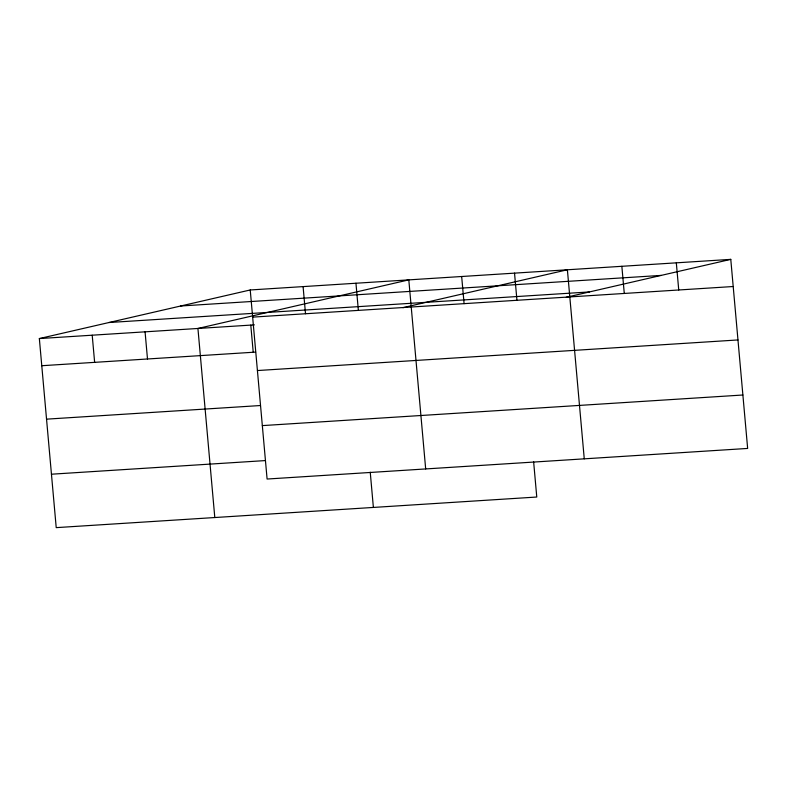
<?xml version="1.0" encoding="UTF-8"?>
<svg xmlns="http://www.w3.org/2000/svg" width="787" height="787" viewBox="0 0 787 787"><rect width="100%" height="100%" fill="white"/><g stroke="black" fill="none" stroke-linecap="round" stroke-linejoin="round"><path stroke-width="1.18" d="M533.635 461.821L536.773 497.03L56.221 527.634L39.35 338.567L250.227 289.97L730.779 259.366L747.65 448.433L267.098 479.037L250.227 289.97M402.905 307.678L567.388 269.764L584.259 458.841M566.296 297.27L730.779 259.366M180.636 306.005L661.188 275.401M108.94 322.522L589.493 291.928M252.647 317.122L733.199 286.517M39.35 338.567L254.398 324.874M41.77 365.719L255.618 352.104M257.418 370.549L737.97 339.945M46.541 419.156L260.389 405.531M262.327 425.61L742.879 395.005M51.46 474.207L265.298 460.582M676.318 262.828L678.738 289.98M621.848 266.301L624.278 293.453M514.531 273.138L516.951 300.29M461.664 276.503L464.094 303.654M425.678 468.944L408.807 279.867L197.93 328.464L214.802 517.541M355.95 283.231L358.37 310.383M370.244 472.22L373.382 507.438M303.084 286.596L305.513 313.747M250.787 325.1L253.217 352.251M145.074 331.829L147.494 358.99M92.207 335.203L94.637 362.354"/></g></svg>
